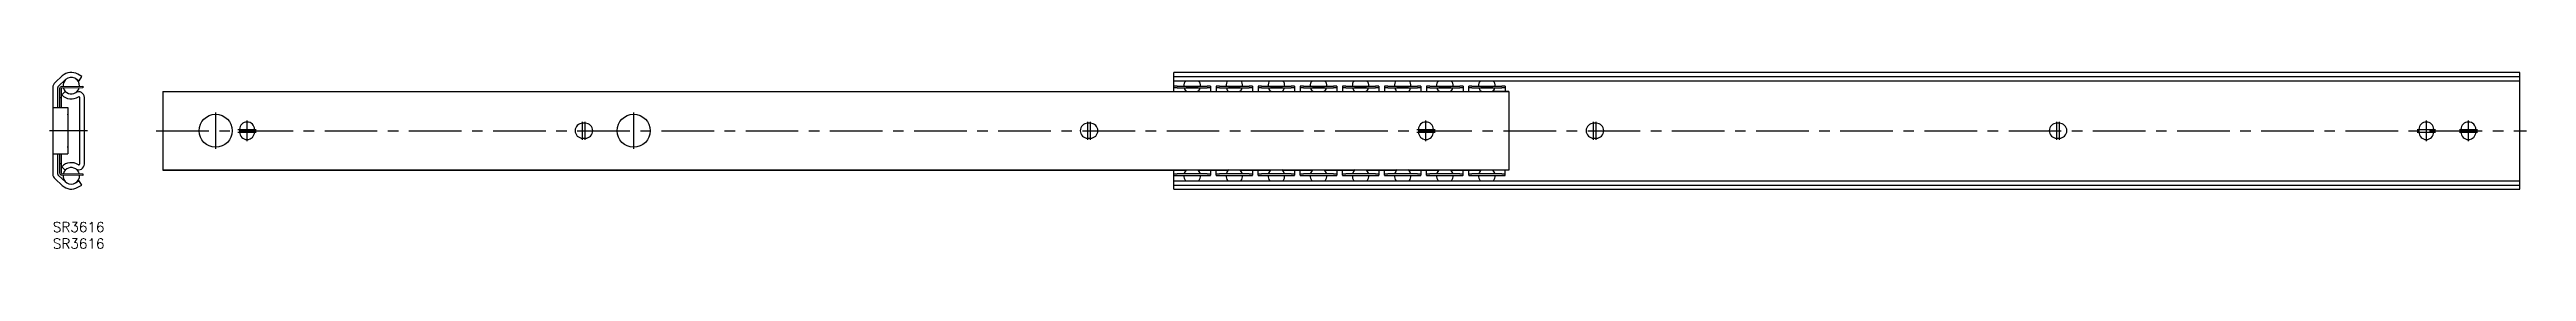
# Model space of a CAD drawing. Extents: x -1 to 746, y -8 to 45.
import ezdxf

# ---------------------------------------------------------------- set-up
doc = ezdxf.new("R2010")
doc.units = 0
doc.header["$LTSCALE"] = 0.5
doc.linetypes.add('CENTER', pattern=[50.8, 31.75, -6.35, 6.35, -6.35])
for name, color, linetype in [('MSM_CENTER', 1, 'CENTER'), ('MSM_CONTINUOUS', 7, 'CONTINUOUS'), ('MSM_PART_NUMBER', 7, 'CONTINUOUS')]:
    doc.layers.add(name, color=color, linetype=linetype)
doc.styles.get("Standard").update_dxf_attribs({"font": 'txt.shx', "height": 3, "bigfont": 'bigfont.shx'})

# ---------------------------------------------------------------- blocks, each defined once
blk = doc.blocks.new('*U5')
at = {"layer": 'MSM_PART_NUMBER'}
blk.add_text('SR3616', height=3, dxfattribs=at).set_placement((0, -3))
blk = doc.blocks.new('*U6')
at = {"layer": 'MSM_PART_NUMBER'}
blk.add_text('SR3616', height=3, dxfattribs=at).set_placement((0, -8))

msp = doc.modelspace()

# ---------------------------------------------------------------- linework, layer by layer
at = {"layer": 'MSM_CENTER'}
for p, q in [((49.1, 33.15), (49.1, 22.15)), ((58.6, 24.5), (58.6, 30.8)), ((159.8, 24.9), (159.8, 30.4)), ((160.6, 24.9), (160.6, 30.4)), ((175.2, 33.15), (175.2, 22.15)), ((312.2, 24.9), (312.2, 30.4)), ((313, 24.9), (313, 30.4)), ((414.2, 24.5), (414.2, 30.8)), ((464.8, 24.9), (464.8, 30.4)), ((465.6, 24.9), (465.6, 30.4)), ((604.5, 24.9), (604.5, 30.4)), ((605.3, 24.9), (605.3, 30.4)), ((716, 24.5), (716, 30.8)), ((728.7, 24.5), (728.7, 30.8)), ((10.5, 27.65), (-1, 27.65)), ((31.2, 27.65), (746.2, 27.65)), ((55.85, 28.05), (61.35, 28.05)), ((55.85, 27.25), (61.35, 27.25)), ((411.45, 28.05), (416.95, 28.05)), ((411.45, 27.25), (416.95, 27.25)), ((713.25, 28.05), (718.75, 28.05)), ((713.25, 27.25), (718.75, 27.25)), ((725.95, 28.05), (731.45, 28.05)), ((725.95, 27.25), (731.45, 27.25))]:
    msp.add_line(p, q, dxfattribs=at)
at = {"layer": 'MSM_CONTINUOUS'}
for p, q in [((744.2, 45.3), (338.2, 45.3)), ((338.2, 39.56), (338.2, 45.3)), ((744.2, 10), (744.2, 45.3)), ((0, 40.77), (0, 14.53)), ((2.85, 44.25), (0.65, 42.24)), ((1.5, 34.65), (1.5, 40.77)), ((1.66, 41.14), (3.86, 43.15)), ((2.05, 40.34), (2.05, 34.65)), ((2.55, 37.65), (2.05, 37.65)), ((2.55, 40.34), (2.55, 34.65)), ((3.75, 39.56), (2.67, 38.52)), ((2.74, 41.04), (9.05, 41.15)), ((9.05, 40.65), (2.75, 40.54)), ((6.8, 43.46), (7.95, 42.8)), ((8.7, 44.1), (7.55, 44.76)), ((7.95, 42.8), (8.7, 44.1)), ((8.05, 37.79), (8.05, 17.51)), ((9.05, 41.15), (9.05, 40.65)), ((9.5, 17.55), (9.5, 37.75)), ((33.2, 39.56), (33.2, 15.74)), ((33.2, 39.56), (341.9, 39.56)), ((439.2, 39.45), (33.2, 39.45)), ((338.2, 44.1), (744.2, 44.1)), ((338.2, 42.8), (744.2, 42.8)), ((339.2, 41.15), (348.2, 41.15)), ((339.2, 40.65), (348.2, 40.65)), ((345.5, 39.56), (354.6, 39.56)), ((349.2, 41.13), (349.2, 39.56)), ((350.9, 41.13), (350.9, 39.56)), ((351.9, 41.15), (360.9, 41.15)), ((351.9, 40.65), (360.9, 40.65)), ((358.2, 39.56), (367.3, 39.56)), ((361.9, 41.13), (361.9, 39.56)), ((363.6, 41.13), (363.6, 39.56)), ((364.6, 41.15), (373.6, 41.15)), ((364.6, 40.65), (373.6, 40.65)), ((370.9, 39.56), (380, 39.56)), ((374.6, 41.13), (374.6, 39.56)), ((376.3, 41.13), (376.3, 39.56)), ((377.3, 41.15), (386.3, 41.15)), ((377.3, 40.65), (386.3, 40.65)), ((383.6, 39.56), (392.7, 39.56)), ((387.3, 41.13), (387.3, 39.56)), ((389, 41.13), (389, 39.56)), ((390, 41.15), (399, 41.15)), ((390, 40.65), (399, 40.65)), ((396.3, 39.56), (405.4, 39.56)), ((400, 41.13), (400, 39.56)), ((401.7, 41.13), (401.7, 39.56)), ((402.7, 41.15), (411.7, 41.15)), ((402.7, 40.65), (411.7, 40.65)), ((409, 39.56), (418.1, 39.56)), ((412.7, 41.13), (412.7, 39.56)), ((414.4, 41.13), (414.4, 39.56)), ((415.4, 41.15), (424.4, 41.15)), ((415.4, 40.65), (424.4, 40.65)), ((421.7, 39.56), (430.8, 39.56)), ((425.4, 41.13), (425.4, 39.56)), ((427.1, 41.13), (427.1, 39.56)), ((428.1, 41.15), (437.1, 41.15)), ((428.1, 40.65), (437.1, 40.65)), ((439.2, 39.56), (434.4, 39.56)), ((438.1, 41.13), (438.1, 39.56)), ((439.2, 39.56), (439.2, 15.74)), ((0, 34.65), (4.5, 34.65)), ((4.5, 34.65), (4.5, 20.65)), ((4.55, 32.45), (4.55, 22.85)), ((160.6, 29.9), (159.8, 29.9)), ((313, 29.9), (312.2, 29.9)), ((465.6, 29.9), (464.8, 29.9)), ((605.3, 29.9), (604.5, 29.9)), ((56.35, 28.05), (56.35, 27.25)), ((60.85, 27.25), (60.85, 28.05)), ((159.8, 25.4), (160.6, 25.4)), ((312.2, 25.4), (313, 25.4)), ((411.95, 28.05), (411.95, 27.25)), ((416.45, 27.25), (416.45, 28.05)), ((464.8, 25.4), (465.6, 25.4)), ((604.5, 25.4), (605.3, 25.4)), ((713.75, 28.05), (713.75, 27.25)), ((718.25, 27.25), (718.25, 28.05)), ((726.45, 28.05), (726.45, 27.25)), ((730.95, 27.25), (730.95, 28.05)), ((0, 20.65), (4.5, 20.65)), ((1.5, 14.53), (1.5, 20.65)), ((2.05, 20.65), (2.05, 14.96)), ((2.55, 17.65), (2.05, 17.65)), ((2.55, 20.65), (2.55, 14.96)), ((2.67, 16.78), (3.75, 15.74)), ((33.2, 15.85), (439.2, 15.85)), ((33.2, 15.74), (341.9, 15.74)), ((338.2, 10), (338.2, 15.74)), ((345.5, 15.74), (354.6, 15.74)), ((349.2, 15.74), (349.2, 14.17)), ((350.9, 14.17), (350.9, 15.74)), ((358.2, 15.74), (367.3, 15.74)), ((361.9, 15.74), (361.9, 14.17)), ((363.6, 14.17), (363.6, 15.74)), ((370.9, 15.74), (380, 15.74)), ((374.6, 15.74), (374.6, 14.17)), ((376.3, 14.17), (376.3, 15.74)), ((383.6, 15.74), (392.7, 15.74)), ((387.3, 15.74), (387.3, 14.17)), ((389, 14.17), (389, 15.74)), ((396.3, 15.74), (405.4, 15.74)), ((400, 15.74), (400, 14.17)), ((401.7, 14.17), (401.7, 15.74)), ((409, 15.74), (418.1, 15.74)), ((412.7, 15.74), (412.7, 14.17)), ((414.4, 14.17), (414.4, 15.74)), ((421.7, 15.74), (430.8, 15.74)), ((425.4, 14.17), (425.4, 15.74)), ((427.1, 15.74), (427.1, 14.17)), ((439.2, 15.74), (434.4, 15.74)), ((438.1, 14.17), (438.1, 15.74)), ((0.65, 13.06), (2.85, 11.05)), ((3.86, 12.15), (1.66, 14.16)), ((9.05, 14.15), (2.74, 14.26)), ((2.75, 14.76), (9.05, 14.65)), ((7.95, 12.5), (6.8, 11.84)), ((7.55, 10.54), (8.7, 11.2)), ((8.7, 11.2), (7.95, 12.5)), ((9.05, 14.65), (9.05, 14.15)), ((338.2, 12.5), (744.2, 12.5)), ((338.2, 11.2), (744.2, 11.2)), ((338.2, 10), (744.2, 10)), ((348.2, 14.65), (339.2, 14.65)), ((339.2, 14.15), (348.2, 14.15)), ((360.9, 14.65), (351.9, 14.65)), ((351.9, 14.15), (360.9, 14.15)), ((373.6, 14.65), (364.6, 14.65)), ((364.6, 14.15), (373.6, 14.15)), ((386.3, 14.65), (377.3, 14.65)), ((377.3, 14.15), (386.3, 14.15)), ((399, 14.65), (390, 14.65)), ((390, 14.15), (399, 14.15)), ((411.7, 14.65), (402.7, 14.65)), ((402.7, 14.15), (411.7, 14.15)), ((424.4, 14.65), (415.4, 14.65)), ((415.4, 14.15), (424.4, 14.15)), ((437.1, 14.65), (428.1, 14.65)), ((428.1, 14.15), (437.1, 14.15))]:
    msp.add_line(p, q, dxfattribs=at)
for centre in [(49.1, 27.65), (175.2, 27.65)]:
    msp.add_circle(centre, 5, dxfattribs=at)
for centre, radius, start, end in [((5.55, 41.3), 4, 59.99444, 132.38758), ((2, 40.77), 2, 132.38758, 180), ((2, 40.77), 0.5, 132.38758, 180), ((2.75, 40.34), 0.7, 91, 180), ((2.75, 40.34), 0.2, 91, 180), ((5.55, 41.3), 4, 223.95, 303.20382), ((5.55, 41.3), 2.5, 132.38758, 185.84292), ((5.55, 41.3), 2.5, 197.52444, 302.39234), ((5.55, 41.3), 2.5, 356.15708, 132.38755), ((5.55, 41.3), 2.5, 302.39237, 344.47556), ((7.8, 37.75), 1.7, 0, 122.39237), ((7.85, 37.79), 0.2, 0, 123.20382), ((338.22, 41.08), 0.0594, 93.79295, 108.77318), ((338.22, 40.58), 0.0594, 93.79295, 108.77318), ((339.06, 16.83), 24.33, 89.6791, 91.99915), ((339.06, 16.33), 24.33, 89.6791, 91.99915), ((343.7, 41.3), 2.5, 143.10045, 183.43981), ((343.7, -27.7), 68.33, 87.98992, 92.01008), ((343.7, 41.3), 2.5, 196.52702, 227.61152), ((343.7, 41.3), 2.5, 312.38848, 343.47298), ((343.7, 41.3), 2.5, 356.56019, 36.89955), ((348.34, 16.83), 24.33, 88.00085, 90.3209), ((348.34, 16.33), 24.33, 88.00085, 90.3209), ((349.18, 41.08), 0.0594, 71.22682, 86.20705), ((349.18, 40.58), 0.0594, 71.22682, 86.20705), ((350.92, 41.08), 0.0594, 93.79295, 108.77318), ((350.92, 40.58), 0.0594, 93.79295, 108.77318), ((351.76, 16.83), 24.33, 89.6791, 91.99915), ((351.76, 16.33), 24.33, 89.6791, 91.99915), ((356.4, 41.3), 2.5, 143.10045, 183.43981), ((356.4, -27.7), 68.33, 87.98992, 92.01008), ((356.4, 41.3), 2.5, 196.52702, 227.61152), ((356.4, 41.3), 2.5, 312.38848, 343.47298), ((356.4, 41.3), 2.5, 356.56019, 36.89955), ((361.04, 16.83), 24.33, 88.00085, 90.3209), ((361.04, 16.33), 24.33, 88.00085, 90.3209), ((361.88, 41.08), 0.0594, 71.22682, 86.20705), ((361.88, 40.58), 0.0594, 71.22682, 86.20705), ((363.62, 41.08), 0.0594, 93.79295, 108.77318), ((363.62, 40.58), 0.0594, 93.79295, 108.77318), ((364.46, 16.83), 24.33, 89.6791, 91.99915), ((364.46, 16.33), 24.33, 89.6791, 91.99915), ((369.1, 41.3), 2.5, 143.10045, 183.43981), ((369.1, -27.7), 68.33, 87.98992, 92.01008), ((369.1, 41.3), 2.5, 196.52702, 227.61152), ((369.1, 41.3), 2.5, 312.38848, 343.47298), ((369.1, 41.3), 2.5, 356.56019, 36.89955), ((373.74, 16.83), 24.33, 88.00085, 90.3209), ((373.74, 16.33), 24.33, 88.00085, 90.3209), ((374.58, 41.08), 0.0594, 71.22682, 86.20705), ((374.58, 40.58), 0.0594, 71.22682, 86.20705), ((376.32, 41.08), 0.0594, 93.79295, 108.77318), ((376.32, 40.58), 0.0594, 93.79295, 108.77318), ((377.16, 16.83), 24.33, 89.6791, 91.99915), ((377.16, 16.33), 24.33, 89.6791, 91.99915), ((381.8, 41.3), 2.5, 143.10045, 183.43981), ((381.8, -27.7), 68.33, 87.98992, 92.01008), ((381.8, 41.3), 2.5, 196.52702, 227.61152), ((381.8, 41.3), 2.5, 312.38848, 343.47298), ((381.8, 41.3), 2.5, 356.56019, 36.89955), ((386.44, 16.83), 24.33, 88.00085, 90.3209), ((386.44, 16.33), 24.33, 88.00085, 90.3209), ((387.28, 41.08), 0.0594, 71.22682, 86.20705), ((387.28, 40.58), 0.0594, 71.22682, 86.20705), ((389.02, 41.08), 0.0594, 93.79295, 108.77318), ((389.02, 40.58), 0.0594, 93.79295, 108.77318), ((389.86, 16.83), 24.33, 89.6791, 91.99915), ((389.86, 16.33), 24.33, 89.6791, 91.99915), ((394.5, 41.3), 2.5, 143.10045, 183.43981), ((394.5, -27.7), 68.33, 87.98992, 92.01008), ((394.5, 41.3), 2.5, 196.52702, 227.61152), ((394.5, 41.3), 2.5, 312.38848, 343.47298), ((394.5, 41.3), 2.5, 356.56019, 36.89955), ((399.14, 16.83), 24.33, 88.00085, 90.3209), ((399.14, 16.33), 24.33, 88.00085, 90.3209), ((399.98, 41.08), 0.0594, 71.22682, 86.20705), ((399.98, 40.58), 0.0594, 71.22682, 86.20705), ((401.72, 41.08), 0.0594, 93.79295, 108.77318), ((401.72, 40.58), 0.0594, 93.79295, 108.77318), ((402.56, 16.83), 24.33, 89.6791, 91.99915), ((402.56, 16.33), 24.33, 89.6791, 91.99915), ((407.2, 41.3), 2.5, 143.10045, 183.43981), ((407.2, -27.7), 68.33, 87.98992, 92.01008), ((407.2, 41.3), 2.5, 196.52702, 227.61152), ((407.2, 41.3), 2.5, 312.38848, 343.47298), ((407.2, 41.3), 2.5, 356.56019, 36.89955), ((411.84, 16.83), 24.33, 88.00085, 90.3209), ((411.84, 16.33), 24.33, 88.00085, 90.3209), ((412.68, 41.08), 0.0594, 71.22682, 86.20705), ((412.68, 40.58), 0.0594, 71.22682, 86.20705), ((414.42, 41.08), 0.0594, 93.79295, 108.77318), ((414.42, 40.58), 0.0594, 93.79295, 108.77318), ((415.26, 16.83), 24.33, 89.6791, 91.99915), ((415.26, 16.33), 24.33, 89.6791, 91.99915), ((419.9, 41.3), 2.5, 143.10045, 183.43981), ((419.9, -27.7), 68.33, 87.98992, 92.01008), ((419.9, 41.3), 2.5, 196.52702, 227.61152), ((419.9, 41.3), 2.5, 312.38848, 343.47298), ((419.9, 41.3), 2.5, 356.56019, 36.89955), ((424.54, 16.83), 24.33, 88.00085, 90.3209), ((424.54, 16.33), 24.33, 88.00085, 90.3209), ((425.38, 41.08), 0.0594, 71.22682, 86.20705), ((425.38, 40.58), 0.0594, 71.22682, 86.20705), ((427.12, 41.08), 0.0594, 93.79295, 108.77318), ((427.12, 40.58), 0.0594, 93.79295, 108.77318), ((427.96, 16.83), 24.33, 89.6791, 91.99915), ((427.96, 16.33), 24.33, 89.6791, 91.99915), ((432.6, 41.3), 2.5, 143.10045, 183.43981), ((432.6, -27.7), 68.33, 87.98992, 92.01008), ((432.6, 41.3), 2.5, 196.52702, 227.61152), ((432.6, 41.3), 2.5, 312.38848, 343.47298), ((432.6, 41.3), 2.5, 356.56019, 36.89955), ((437.24, 16.83), 24.33, 88.00085, 90.3209), ((437.24, 16.33), 24.33, 88.00085, 90.3209), ((438.08, 41.08), 0.0594, 71.22682, 86.20705), ((438.08, 40.58), 0.0594, 71.22682, 86.20705), ((3.85, 32.45), 0.7, 0, 21.78679), ((58.6, 28.05), 2.25, 0, 180), ((159.8, 27.65), 2.25, 90, 270), ((160.6, 27.65), 2.25, 270, 90), ((312.2, 27.65), 2.25, 90, 270), ((313, 27.65), 2.25, 270, 90), ((414.2, 28.05), 2.25, 0, 180), ((464.8, 27.65), 2.25, 90, 270), ((465.6, 27.65), 2.25, 270, 90), ((604.5, 27.65), 2.25, 90, 270), ((605.3, 27.65), 2.25, 270, 90), ((716, 28.05), 2.25, 0, 180), ((728.7, 28.05), 2.25, 0, 180), ((3.85, 22.85), 0.7, 338.21321, 0), ((58.6, 27.25), 2.25, 180, 0), ((414.2, 27.25), 2.25, 180, 0), ((716, 27.25), 2.25, 180, 0), ((728.7, 27.25), 2.25, 180, 0), ((2.75, 14.96), 0.7, 180, 269), ((2.75, 14.96), 0.2, 180, 269), ((5.55, 14), 4, 56.79618, 136.05), ((5.55, 14), 2.5, 57.60763, 162.47559), ((7.8, 17.55), 1.7, 237.60763, 360), ((5.55, 14), 2.5, 15.52444, 57.60763), ((7.85, 17.51), 0.2, 236.79618, 360), ((343.7, 14), 2.5, 132.38848, 163.47298), ((343.7, 14), 2.5, 16.52702, 47.61152), ((356.4, 14), 2.5, 132.38848, 163.47298), ((356.4, 14), 2.5, 16.52702, 47.61152), ((369.1, 14), 2.5, 132.38848, 163.47298), ((369.1, 14), 2.5, 16.52702, 47.61152), ((381.8, 14), 2.5, 132.38848, 163.47298), ((381.8, 14), 2.5, 16.52702, 47.61152), ((394.5, 14), 2.5, 132.38848, 163.47298), ((394.5, 14), 2.5, 16.52702, 47.61152), ((407.2, 14), 2.5, 132.38848, 163.47298), ((407.2, 14), 2.5, 16.52702, 47.61152), ((419.9, 14), 2.5, 132.38848, 163.47298), ((419.9, 14), 2.5, 16.52702, 47.61152), ((432.6, 14), 2.5, 132.38848, 163.47298), ((432.6, 14), 2.5, 16.52702, 47.61152), ((2, 14.53), 2, 180, 227.61242), ((2, 14.53), 0.5, 180, 227.61242), ((5.55, 14), 4, 227.61242, 300.00556), ((5.55, 14), 2.5, 174.15708, 3.84292), ((338.22, 14.72), 0.0594, 251.22682, 266.20705), ((338.22, 14.22), 0.0594, 251.22682, 266.20705), ((339.06, 38.97), 24.33, 268.00085, 270.3209), ((339.06, 38.47), 24.33, 268.00085, 270.3209), ((343.7, 14), 2.5, 176.26021, 216.89955), ((343.7, 83), 68.33, 267.98992, 272.01008), ((343.7, 14), 2.5, 323.10045, 3.73979), ((348.34, 38.97), 24.33, 269.6791, 271.99915), ((348.34, 38.47), 24.33, 269.6791, 271.99915), ((349.18, 14.72), 0.0594, 273.79295, 288.77318), ((349.18, 14.22), 0.0594, 273.79295, 288.77318), ((350.92, 14.72), 0.0594, 251.22682, 266.20705), ((350.92, 14.22), 0.0594, 251.22682, 266.20705), ((351.76, 38.97), 24.33, 268.00085, 270.3209), ((351.76, 38.47), 24.33, 268.00085, 270.3209), ((356.4, 14), 2.5, 176.56019, 216.89955), ((356.4, 83), 68.33, 267.98992, 272.01008), ((356.4, 14), 2.5, 323.10045, 3.43981), ((361.04, 38.97), 24.33, 269.6791, 271.99915), ((361.04, 38.47), 24.33, 269.6791, 271.99915), ((361.88, 14.72), 0.0594, 273.79295, 288.77318), ((361.88, 14.22), 0.0594, 273.79295, 288.77318), ((363.62, 14.72), 0.0594, 251.22682, 266.20705), ((363.62, 14.22), 0.0594, 251.22682, 266.20705), ((364.46, 38.97), 24.33, 268.00085, 270.3209), ((364.46, 38.47), 24.33, 268.00085, 270.3209), ((369.1, 14), 2.5, 176.56019, 216.89955), ((369.1, 83), 68.33, 267.98992, 272.01008), ((369.1, 14), 2.5, 323.10045, 3.43981), ((373.74, 38.97), 24.33, 269.6791, 271.99915), ((373.74, 38.47), 24.33, 269.6791, 271.99915), ((374.58, 14.72), 0.0594, 273.79295, 288.77318), ((374.58, 14.22), 0.0594, 273.79295, 288.77318), ((376.32, 14.72), 0.0594, 251.22682, 266.20705), ((376.32, 14.22), 0.0594, 251.22682, 266.20705), ((377.16, 38.97), 24.33, 268.00085, 270.3209), ((377.16, 38.47), 24.33, 268.00085, 270.3209), ((381.8, 14), 2.5, 176.56019, 216.89955), ((381.8, 83), 68.33, 267.98992, 272.01008), ((381.8, 14), 2.5, 323.10045, 3.43981), ((386.44, 38.97), 24.33, 269.6791, 271.99915), ((386.44, 38.47), 24.33, 269.6791, 271.99915), ((387.28, 14.72), 0.0594, 273.79295, 288.77318), ((387.28, 14.22), 0.0594, 273.79295, 288.77318), ((389.02, 14.72), 0.0594, 251.22682, 266.20705), ((389.02, 14.22), 0.0594, 251.22682, 266.20705), ((389.86, 38.97), 24.33, 268.00085, 270.3209), ((389.86, 38.47), 24.33, 268.00085, 270.3209), ((394.5, 14), 2.5, 176.56019, 216.89955), ((394.5, 83), 68.33, 267.98992, 272.01008), ((394.5, 14), 2.5, 323.10045, 3.43981), ((399.14, 38.97), 24.33, 269.6791, 271.99915), ((399.14, 38.47), 24.33, 269.6791, 271.99915), ((399.98, 14.72), 0.0594, 273.79295, 288.77318), ((399.98, 14.22), 0.0594, 273.79295, 288.77318), ((401.72, 14.72), 0.0594, 251.22682, 266.20705), ((401.72, 14.22), 0.0594, 251.22682, 266.20705), ((402.56, 38.97), 24.33, 268.00085, 270.3209), ((402.56, 38.47), 24.33, 268.00085, 270.3209), ((407.2, 14), 2.5, 176.56019, 216.89955), ((407.2, 83), 68.33, 267.98992, 272.01008), ((407.2, 14), 2.5, 323.10045, 3.43981), ((411.84, 38.97), 24.33, 269.6791, 271.99915), ((411.84, 38.47), 24.33, 269.6791, 271.99915), ((412.68, 14.72), 0.0594, 273.79295, 288.77318), ((412.68, 14.22), 0.0594, 273.79295, 288.77318), ((414.42, 14.72), 0.0594, 251.22682, 266.20705), ((414.42, 14.22), 0.0594, 251.22682, 266.20705), ((415.26, 38.97), 24.33, 268.00085, 270.3209), ((415.26, 38.47), 24.33, 268.00085, 270.3209), ((419.9, 14), 2.5, 176.56019, 216.89955), ((419.9, 83), 68.33, 267.98992, 272.01008), ((419.9, 14), 2.5, 323.10045, 3.43981), ((424.54, 38.97), 24.33, 269.6791, 271.99915), ((424.54, 38.47), 24.33, 269.6791, 271.99915), ((425.38, 14.72), 0.0594, 273.79295, 288.77318), ((425.38, 14.22), 0.0594, 273.79295, 288.77318), ((427.12, 14.72), 0.0594, 251.22682, 266.20705), ((427.12, 14.22), 0.0594, 251.22682, 266.20705), ((427.96, 38.97), 24.33, 268.00085, 270.3209), ((427.96, 38.47), 24.33, 268.00085, 270.3209), ((432.6, 14), 2.5, 176.56019, 216.89955), ((432.6, 83), 68.33, 267.98992, 272.01008), ((432.6, 14), 2.5, 323.10045, 3.43981), ((437.24, 38.97), 24.33, 269.6791, 271.99915), ((437.24, 38.47), 24.33, 269.6791, 271.99915), ((438.08, 14.72), 0.0594, 273.79295, 288.77318), ((438.08, 14.22), 0.0594, 273.79295, 288.77318)]:
    msp.add_arc(centre, radius, start, end, dxfattribs=at)

# ---------------------------------------------------------------- block references
for name in ['*U5', '*U6']:
    msp.add_blockref(name, (0, 0), dxfattribs=at)

doc.saveas('drawing.dxf')
